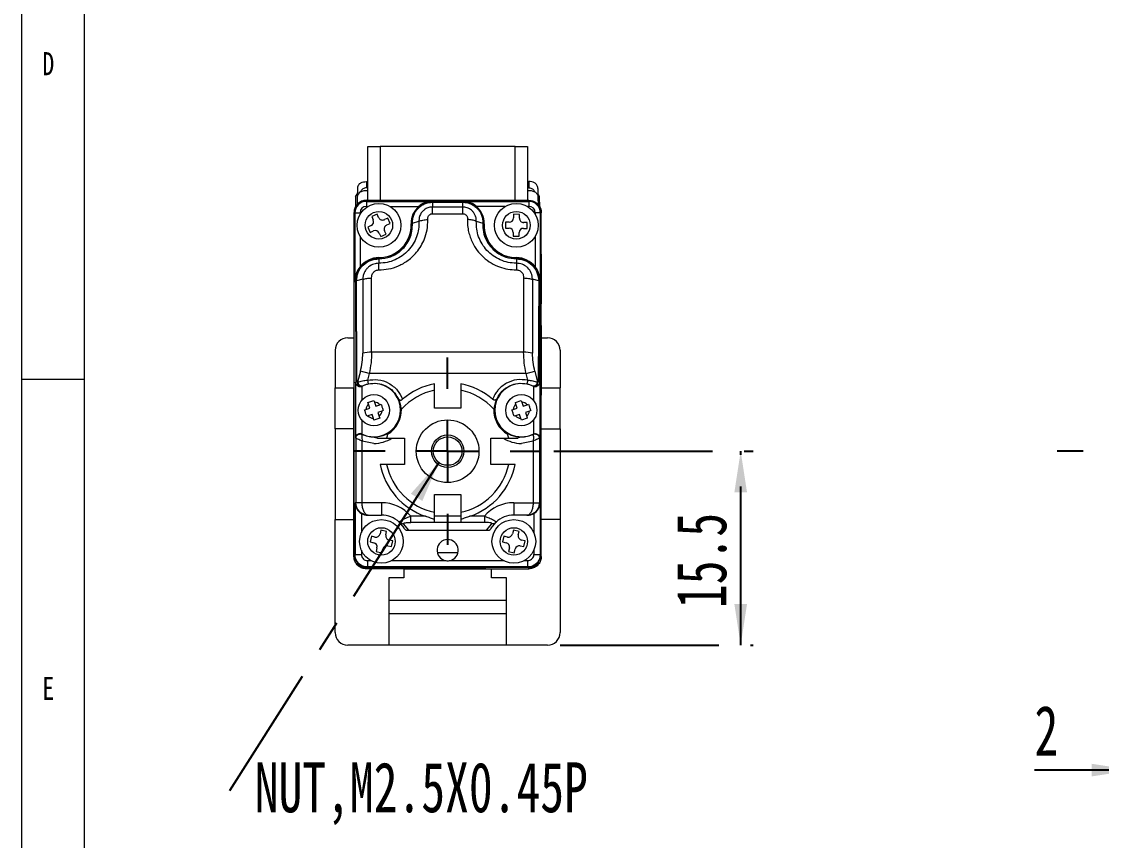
# Paper-space layout '시트2-ENG' of a CAD drawing. Header units: millimetres. Extents: x 5 to 415, y 5 to 292.
# Drawn here: x 5 to 91.4, y 61.6 to 127.1 of the extents above; entities that cross this region are included whole.
import ezdxf

# ---------------------------------------------------------------- set-up
doc = ezdxf.new("R2010")
doc.units = ezdxf.units.MM
doc.linetypes.add('CENTERX2', pattern=[20.32, 12.7, -2.54, 2.54, -2.54])
doc.layers.add('CENTER_LINE', color=7, linetype='CENTERX2')
doc.styles.add('SLDTEXTSTYLE0', font='TXT', dxfattribs={"width": 0.7})
doc.styles.add('SLDTEXTSTYLE3', font='TXT', dxfattribs={"width": 0.75})
doc.dimstyles.new('SLDDIMSTYLE1', dxfattribs={"dimtxt": 4, "dimasz": 3.302, "dimexe": 0, "dimexo": 0.0625, "dimgap": 1, "dimtad": 1, "dimrnd": 1e-09, "dimzin": 12, "dimdsep": 46, "dimtxsty": 'SLDTEXTSTYLE0', "dimsah": 1, "dimcen": 0.09, "dimadec": 0, "dimazin": 3, "dimtfac": 1, "dimtmove": 0, "dimatfit": 0, "dimfxl": 1, "dimfrac": 2, "dimtolj": 1, "dimtzin": 12, "dimarcsym": 0})
doc.dimstyles.new('SLDDIMSTYLE4', dxfattribs={"dimtxt": 4, "dimasz": 3.302, "dimexe": 0, "dimexo": 0.0625, "dimgap": 1, "dimtad": 1, "dimdec": 1, "dimrnd": 1e-09, "dimzin": 12, "dimdsep": 46, "dimtxsty": 'SLDTEXTSTYLE0', "dimsah": 1, "dimcen": 0.09, "dimadec": 0, "dimazin": 3, "dimtfac": 1, "dimtdec": 1, "dimtofl": 0, "dimtmove": 0, "dimatfit": 3, "dimfxl": 1, "dimfrac": 2, "dimtolj": 1, "dimtzin": 12, "dimarcsym": 0})
doc.dimstyles.new('SLDDIMSTYLE7', dxfattribs={"dimtxt": 0.18, "dimasz": 3.302, "dimexe": 0, "dimexo": 0.0625, "dimgap": 0, "dimtad": 0, "dimtih": 1, "dimtoh": 1, "dimdec": 0, "dimrnd": 1e-09, "dimzin": 0, "dimdsep": 46, "dimtxsty": 'Standard', "dimsah": 1, "dimcen": 0.09, "dimadec": 0, "dimazin": 0, "dimtfac": 3.302, "dimtdec": 0, "dimtofl": 0, "dimtmove": 0, "dimatfit": 3, "dimfxl": 1, "dimfrac": 2, "dimtolj": 1, "dimtzin": 0, "dimarcsym": 0})

# ---------------------------------------------------------------- blocks, each defined once
blk = doc.blocks.new('_D_61')
at = {"layer": 'CENTER_LINE'}
for p, q in [((95.944, 87.606), (95.944, 66.204)), ((93.944, 86.836), (93.944, 66.204)), ((93.944, 67.204), (86.075, 67.204)), ((93.944, 67.204), (95.944, 67.204)), ((95.944, 67.204), (102.294, 67.204))]:
    blk.add_line(p, q, dxfattribs=at)
for points in [[(93.944, 67.204), (90.642, 67.712), (90.642, 66.696)], [(95.944, 67.204), (99.246, 66.696), (99.246, 67.712)]]:
    blk.add_solid(points, dxfattribs=at)
at = {"layer": 'CENTER_LINE', "insert": (86.075, 72.36), "char_height": 4, "attachment_point": 1, "style": 'SLDTEXTSTYLE0'}
blk.add_mtext('2', dxfattribs=at)
blk = doc.blocks.new('_D_65')
at = {"layer": 'CENTER_LINE'}
for p, q in [((47.602, 92.724), (63.56, 92.724)), ((62.56, 77.204), (62.56, 92.724)), ((48.102, 77.204), (63.56, 77.204))]:
    blk.add_line(p, q, dxfattribs=at)
for points in [[(62.56, 92.724), (62.052, 89.422), (63.068, 89.422)], [(62.56, 77.204), (63.068, 80.506), (62.052, 80.506)]]:
    blk.add_solid(points, dxfattribs=at)
at = {"layer": 'CENTER_LINE', "insert": (57.404, 80.17), "char_height": 4, "attachment_point": 1, "rotation": 90, "style": 'SLDTEXTSTYLE0'}
blk.add_mtext('15.5', dxfattribs=at)
blk = doc.blocks.new('SW_NOTE_0_23')
at = {"layer": 'CENTER_LINE', "color": 0, "insert": (2.015, 2.286), "char_height": 4, "attachment_point": 1, "style": 'SLDTEXTSTYLE0'}
blk.add_mtext('NUT,M2.5X0.45P', dxfattribs=at)
blk = doc.blocks.new('SW_CENTERMARKSYMBOL_24')
at = {"layer": 'CENTER_LINE', "color": 0}
for p, q in [((0, 5), (0, 7.5)), ((0, 0), (0, 2.5)), ((-5, 0), (-7.5, 0)), ((0, 0), (-2.5, 0)), ((0, 0), (0, -2.5)), ((0, 0), (2.5, 0)), ((5, 0), (7.5, 0)), ((0, -5), (0, -7.5))]:
    blk.add_line(p, q, dxfattribs=at)

psp = doc.layouts.new('시트2-ENG')

# ---------------------------------------------------------------- linework, layer by layer
at = {"color": 7, "linetype": 'Continuous', "lineweight": 18}
for p, q in [((5, 292), (5, 5)), ((10, 287), (10, 10)), ((32.702, 112.806), (32.702, 117.106)), ((33.702, 117.106), (33.702, 112.806)), ((44.502, 117.106), (33.702, 117.106)), ((44.502, 112.806), (44.502, 117.106)), ((45.502, 117.106), (45.502, 112.806)), ((32.602, 114.306), (32.602, 113.806)), ((32.602, 114.306), (32.702, 114.306)), ((45.502, 114.306), (45.602, 114.306)), ((45.602, 114.306), (45.602, 113.806)), ((31.872, 113.306), (31.868, 113.057)), ((31.939, 113.306), (31.872, 113.306)), ((32.702, 113.806), (32.602, 113.806)), ((45.602, 113.806), (45.502, 113.806)), ((31.735, 113.106), (31.728, 112.264)), ((31.868, 113.057), (31.857, 112.458)), ((32.602, 112.806), (35.602, 112.806)), ((35.752, 112.781), (32.602, 112.781)), ((32.602, 112.757), (32.602, 112.725)), ((39.652, 112.757), (32.602, 112.757)), ((32.602, 112.725), (37.897, 112.725)), ((32.602, 112.725), (32.602, 112.318)), ((35.602, 112.781), (35.602, 112.806)), ((35.602, 112.806), (42.302, 112.806)), ((35.752, 112.79), (35.752, 112.781)), ((39.652, 112.79), (35.752, 112.79)), ((37.897, 112.714), (37.897, 112.725)), ((37.897, 112.714), (40.306, 112.714)), ((37.897, 112.652), (37.897, 112.272)), ((37.897, 112.652), (40.306, 112.652)), ((39.652, 112.798), (39.652, 112.757)), ((42.552, 112.798), (39.652, 112.798)), ((40.306, 112.714), (40.306, 112.725)), ((40.306, 112.725), (45.602, 112.725)), ((40.306, 112.272), (40.306, 112.652)), ((42.302, 112.806), (42.302, 112.798)), ((42.302, 112.806), (45.602, 112.806)), ((42.552, 112.757), (42.552, 112.798)), ((45.602, 112.761), (42.552, 112.761)), ((42.552, 112.757), (45.602, 112.757)), ((45.602, 112.757), (45.602, 112.725)), ((45.602, 112.725), (45.602, 112.318)), ((46.335, 113.057), (46.346, 112.458)), ((46.475, 112.264), (46.468, 113.106)), ((31.602, 111.806), (31.602, 108.906)), ((31.627, 108.659), (31.627, 111.806)), ((31.65, 106.504), (31.65, 111.806)), ((31.65, 111.806), (31.683, 111.806)), ((31.683, 111.806), (31.683, 106.306)), ((31.683, 111.806), (32.09, 111.806)), ((32.09, 111.806), (32.09, 111.688)), ((32.602, 112.318), (32.72, 112.318)), ((33.457, 111.7), (33.031, 111.51)), ((33.031, 111.51), (33.15, 111.243)), ((33.576, 111.434), (33.457, 111.7)), ((34.483, 112.318), (36.797, 112.318)), ((37.895, 111.737), (40.309, 111.737)), ((37.897, 112.272), (40.306, 112.272)), ((43.72, 112.318), (41.406, 112.318)), ((44.382, 111.685), (44.377, 111.393)), ((44.848, 111.678), (44.382, 111.685)), ((44.844, 111.386), (44.848, 111.678)), ((45.602, 112.318), (45.483, 112.318)), ((46.52, 111.806), (46.113, 111.806)), ((46.113, 111.806), (46.113, 111.688)), ((46.52, 111.806), (46.52, 106.306)), ((46.553, 111.806), (46.52, 111.806)), ((46.553, 106.504), (46.553, 111.806)), ((46.556, 108.459), (46.556, 111.806)), ((46.602, 108.506), (46.602, 111.806)), ((32.974, 110.781), (32.708, 110.662)), ((32.708, 110.662), (32.898, 110.236)), ((34.305, 111.377), (34.039, 111.258)), ((34.229, 110.832), (34.496, 110.951)), ((34.496, 110.951), (34.305, 111.377)), ((36.187, 110.927), (36.194, 110.927)), ((36.192, 111.006), (36.194, 110.927)), ((36.194, 110.927), (36.197, 110.806)), ((36.281, 110.978), (36.804, 111.138)), ((41.399, 111.138), (41.922, 110.978)), ((42.009, 110.927), (42.016, 110.927)), ((43.73, 111.053), (43.723, 110.586)), ((44.022, 111.049), (43.73, 111.053)), ((45.48, 111.026), (45.188, 111.031)), ((45.473, 110.56), (45.48, 111.026)), ((32.09, 109.925), (32.09, 107.477)), ((32.898, 110.236), (33.164, 110.355)), ((33.627, 110.179), (33.746, 109.912)), ((33.746, 109.912), (34.172, 110.103)), ((34.172, 110.103), (34.053, 110.369)), ((43.723, 110.586), (44.015, 110.582)), ((44.359, 110.227), (44.355, 109.935)), ((44.355, 109.935), (44.822, 109.928)), ((44.822, 109.928), (44.826, 110.219)), ((45.181, 110.564), (45.473, 110.56)), ((46.113, 109.925), (46.113, 107.477)), ((31.602, 108.906), (31.627, 108.906)), ((31.602, 108.906), (31.602, 97.806)), ((31.621, 106.504), (31.621, 108.659)), ((31.627, 108.659), (31.621, 108.659)), ((33.602, 108.131), (33.601, 107.772)), ((33.602, 108.193), (33.602, 108.218)), ((44.602, 108.218), (44.602, 108.193)), ((44.602, 108.131), (44.602, 107.772)), ((46.556, 108.506), (46.602, 108.506)), ((46.582, 108.459), (46.556, 108.459)), ((46.582, 106.504), (46.582, 108.459)), ((46.602, 108.506), (46.602, 104.534)), ((31.61, 87.806), (31.61, 106.504)), ((31.65, 106.504), (31.61, 106.504)), ((32.308, 106.489), (31.807, 106.36)), ((31.845, 98.306), (31.807, 106.36)), ((32.308, 106.489), (32.309, 100.57)), ((33.016, 100.646), (33.016, 106.591)), ((45.187, 106.591), (45.187, 100.646)), ((45.895, 106.489), (45.895, 100.57)), ((46.396, 106.36), (45.895, 106.489)), ((46.396, 106.36), (46.358, 98.306)), ((46.596, 106.504), (46.553, 106.504)), ((46.596, 104.534), (46.596, 106.504)), ((31.683, 106.306), (31.719, 106.306)), ((31.719, 106.306), (31.757, 98.251)), ((46.484, 106.306), (46.446, 98.251)), ((46.52, 106.306), (46.484, 106.306)), ((46.596, 104.534), (46.602, 104.534)), ((46.602, 102.794), (46.602, 104.534)), ((46.602, 102.794), (46.596, 102.794)), ((46.596, 87.806), (46.596, 102.794)), ((46.602, 102.794), (46.602, 97.806)), ((31.102, 101.804), (31.602, 101.804)), ((46.602, 101.804), (47.102, 101.804)), ((30.102, 100.804), (30.102, 97.804)), ((45.187, 100.646), (33.016, 100.646)), ((48.102, 100.804), (48.102, 97.804)), ((32.118, 99.12), (31.896, 98.263)), ((32.825, 98.937), (32.118, 99.12)), ((32.825, 98.937), (32.689, 98.413)), ((45.378, 98.937), (32.825, 98.937)), ((45.378, 98.937), (46.085, 99.12)), ((45.514, 98.413), (45.378, 98.937)), ((46.085, 99.12), (46.307, 98.263)), ((5, 98.5), (10, 98.5)), ((30.102, 94.504), (30.102, 97.804)), ((30.102, 97.804), (31.602, 97.804)), ((31.602, 97.806), (31.61, 97.806)), ((31.602, 97.804), (31.602, 97.204)), ((31.602, 97.804), (31.61, 97.804)), ((31.602, 93.756), (31.602, 97.706)), ((31.602, 97.706), (31.61, 97.706)), ((31.757, 98.251), (31.724, 98.251)), ((31.724, 98.251), (31.724, 93.761)), ((31.896, 98.263), (31.913, 98.266)), ((32.253, 97.943), (32.154, 97.912)), ((32.264, 97.92), (32.253, 97.943)), ((32.689, 98.413), (32.752, 98.12)), ((38.052, 97.613), (38.052, 98.123)), ((40.152, 98.123), (40.152, 97.613)), ((45.514, 98.413), (45.451, 98.12)), ((45.951, 97.943), (45.939, 97.92)), ((46.049, 97.912), (45.951, 97.943)), ((46.307, 98.263), (46.29, 98.266)), ((46.446, 98.251), (46.479, 98.251)), ((46.479, 98.251), (46.479, 93.761)), ((46.596, 97.806), (46.602, 97.806)), ((46.596, 97.804), (46.602, 97.804)), ((46.602, 97.706), (46.596, 97.706)), ((46.602, 97.804), (46.602, 97.204)), ((46.602, 97.804), (48.102, 97.804)), ((46.602, 93.756), (46.602, 97.706)), ((48.102, 94.504), (48.102, 97.804)), ((38.052, 96.174), (38.052, 97.613)), ((40.152, 97.613), (40.152, 96.174)), ((32.454, 96.035), (32.555, 96.069)), ((32.555, 96.069), (32.88, 96.178)), ((32.726, 96.636), (33.2, 96.795)), ((32.774, 96.493), (32.726, 96.636)), ((32.88, 96.178), (32.774, 96.493)), ((33.2, 96.795), (33.248, 96.652)), ((33.248, 96.652), (33.354, 96.337)), ((33.354, 96.337), (33.679, 96.446)), ((33.679, 96.446), (33.779, 96.479)), ((33.949, 95.973), (33.848, 95.939)), ((35.376, 96.058), (35.401, 96.086)), ((40.152, 96.174), (38.052, 96.174)), ((42.802, 96.086), (42.828, 96.058)), ((44.254, 96.035), (44.355, 96.069)), ((44.355, 96.069), (44.68, 96.178)), ((44.526, 96.636), (45, 96.795)), ((44.574, 96.493), (44.526, 96.636)), ((44.68, 96.178), (44.574, 96.493)), ((45, 96.795), (45.048, 96.652)), ((45.048, 96.652), (45.154, 96.337)), ((45.154, 96.337), (45.479, 96.446)), ((45.479, 96.446), (45.579, 96.479)), ((45.749, 95.973), (45.648, 95.939)), ((32.725, 95.562), (32.624, 95.529)), ((33.049, 95.671), (32.725, 95.562)), ((33.155, 95.356), (33.049, 95.671)), ((33.203, 95.213), (33.155, 95.356)), ((33.677, 95.372), (33.203, 95.213)), ((33.848, 95.939), (33.524, 95.83)), ((33.524, 95.83), (33.629, 95.515)), ((33.629, 95.515), (33.677, 95.372)), ((44.525, 95.562), (44.424, 95.529)), ((44.849, 95.671), (44.525, 95.562)), ((44.955, 95.356), (44.849, 95.671)), ((45.003, 95.213), (44.955, 95.356)), ((45.477, 95.372), (45.003, 95.213)), ((45.648, 95.939), (45.324, 95.83)), ((45.324, 95.83), (45.429, 95.515)), ((45.429, 95.515), (45.477, 95.372)), ((31.602, 94.504), (30.102, 94.504)), ((30.102, 94.504), (30.102, 87.254)), ((46.602, 94.504), (48.102, 94.504)), ((48.102, 94.504), (48.102, 87.254)), ((31.602, 88.356), (31.602, 93.756)), ((31.724, 93.761), (31.759, 93.761)), ((31.759, 93.761), (31.759, 88.606)), ((32.252, 94.069), (32.264, 94.093)), ((33.202, 93.349), (32.259, 93.522)), ((32.259, 88.606), (32.259, 93.522)), ((33.217, 93.849), (33.202, 93.849)), ((33.49, 93.774), (34.213, 93.774)), ((34.213, 93.774), (35.652, 93.774)), ((34.293, 94.095), (34.304, 94.132)), ((35.652, 93.774), (35.652, 91.674)), ((42.552, 93.774), (43.99, 93.774)), ((42.552, 91.674), (42.552, 93.774)), ((43.899, 94.132), (43.91, 94.095)), ((43.99, 93.774), (44.713, 93.774)), ((45.002, 93.849), (44.986, 93.849)), ((45.944, 93.522), (45.002, 93.349)), ((45.939, 94.093), (45.951, 94.069)), ((45.944, 93.522), (45.944, 88.606)), ((46.444, 93.761), (46.444, 88.606)), ((46.479, 93.761), (46.444, 93.761)), ((46.602, 88.356), (46.602, 93.756)), ((34.213, 91.674), (33.703, 91.674)), ((35.652, 91.674), (34.213, 91.674)), ((43.99, 91.674), (42.552, 91.674)), ((44.5, 91.674), (43.99, 91.674)), ((39.363, 91.604), (38.841, 91.604)), ((38.052, 87.836), (38.052, 89.274)), ((38.052, 89.274), (40.152, 89.274)), ((40.152, 89.274), (40.152, 87.836)), ((31.602, 88.356), (31.605, 88.356)), ((31.605, 84.306), (31.605, 88.356)), ((31.759, 88.606), (31.691, 88.606)), ((31.691, 88.606), (31.691, 84.46)), ((33.802, 88.606), (32.259, 88.606)), ((33.802, 88.606), (33.802, 87.606)), ((44.402, 88.606), (45.944, 88.606)), ((44.402, 88.606), (44.402, 87.606)), ((45.944, 88.606), (46.444, 88.606)), ((46.444, 88.606), (46.513, 88.606)), ((46.513, 88.606), (46.513, 84.46)), ((46.598, 88.356), (46.602, 88.356)), ((46.598, 84.306), (46.598, 88.356)), ((31.61, 87.806), (31.659, 87.806)), ((31.659, 87.806), (31.659, 84.429)), ((32.199, 87.74), (32.199, 86.208)), ((32.7, 87.606), (32.75, 87.606)), ((32.75, 87.606), (33.802, 87.606)), ((37.333, 87.516), (36.162, 87.516)), ((38.052, 87.241), (38.052, 87.836)), ((40.152, 87.516), (38.052, 87.516)), ((40.152, 87.836), (40.152, 87.241)), ((42.041, 87.516), (40.87, 87.516)), ((42.041, 87.516), (42.041, 87.026)), ((45.453, 87.606), (44.402, 87.606)), ((45.453, 87.606), (45.504, 87.606)), ((46.004, 87.74), (46.004, 86.208)), ((46.544, 87.806), (46.596, 87.806)), ((46.544, 84.429), (46.544, 87.806)), ((30.102, 78.204), (30.102, 87.254)), ((30.102, 87.254), (31.605, 87.254)), ((35.227, 87.049), (35.589, 86.601)), ((35.999, 86.406), (35.566, 86.926)), ((38.052, 87.026), (36.162, 87.026)), ((38.052, 87.026), (38.052, 87.241)), ((40.152, 87.026), (38.052, 87.026)), ((40.152, 87.241), (40.152, 87.026)), ((42.041, 87.026), (40.152, 87.026)), ((42.204, 86.406), (42.637, 86.926)), ((42.597, 86.58), (42.977, 87.049)), ((48.102, 87.254), (46.598, 87.254)), ((48.102, 87.254), (48.102, 78.204)), ((32.998, 85.921), (32.897, 85.466)), ((33.283, 85.858), (32.998, 85.921)), ((33.763, 86.409), (33.7, 86.124)), ((34.219, 86.308), (33.763, 86.409)), ((34.156, 86.023), (34.219, 86.308)), ((34.706, 85.542), (34.422, 85.605)), ((35.999, 86.406), (42.204, 86.406)), ((43.598, 85.921), (43.497, 85.466)), ((43.883, 85.858), (43.598, 85.921)), ((44.363, 86.409), (44.3, 86.124)), ((44.819, 86.308), (44.363, 86.409)), ((44.756, 86.023), (44.819, 86.308)), ((45.306, 85.542), (45.022, 85.605)), ((32.199, 84.8), (32.199, 84.46)), ((32.897, 85.466), (33.182, 85.403)), ((33.447, 84.985), (33.384, 84.7)), ((33.84, 84.599), (33.903, 84.884)), ((34.321, 85.15), (34.605, 85.087)), ((34.605, 85.087), (34.706, 85.542)), ((43.497, 85.466), (43.782, 85.403)), ((44.047, 84.985), (43.984, 84.7)), ((44.44, 84.599), (44.503, 84.884)), ((44.921, 85.15), (45.205, 85.087)), ((45.205, 85.087), (45.306, 85.542)), ((46.004, 84.8), (46.004, 84.46)), ((31.691, 84.46), (31.659, 84.429)), ((31.691, 84.46), (32.199, 84.46)), ((32.69, 83.969), (32.961, 83.969)), ((32.69, 83.969), (32.69, 83.46)), ((33.384, 84.7), (33.84, 84.599)), ((34.642, 83.969), (38.954, 83.969)), ((39.927, 84.604), (38.276, 84.604)), ((39.249, 83.969), (43.561, 83.969)), ((43.984, 84.7), (44.44, 84.599)), ((45.242, 83.969), (45.513, 83.969)), ((45.513, 83.46), (45.513, 83.969)), ((46.004, 84.46), (46.513, 84.46)), ((46.513, 84.46), (46.544, 84.429)), ((36.052, 83.408), (32.602, 83.408)), ((35.602, 83.31), (32.602, 83.31)), ((32.69, 83.46), (32.659, 83.429)), ((32.659, 83.429), (36.102, 83.429)), ((45.513, 83.46), (32.69, 83.46)), ((35.602, 83.322), (42.602, 83.322)), ((35.602, 83.31), (35.602, 83.322)), ((35.602, 83.31), (35.602, 82.604)), ((36.052, 83.429), (36.052, 83.408)), ((36.052, 83.396), (36.052, 83.408)), ((42.152, 83.396), (36.052, 83.396)), ((36.102, 83.429), (36.102, 83.406)), ((36.102, 83.406), (42.102, 83.406)), ((45.544, 83.429), (42.102, 83.429)), ((42.102, 83.406), (42.102, 83.429)), ((42.152, 83.429), (42.152, 83.408)), ((42.152, 83.396), (42.152, 83.408)), ((45.602, 83.408), (42.152, 83.408)), ((42.602, 83.31), (42.602, 83.322)), ((42.602, 82.604), (42.602, 83.31)), ((42.602, 83.31), (45.602, 83.31)), ((45.513, 83.46), (45.544, 83.429)), ((35.602, 82.604), (34.402, 82.604)), ((34.402, 82.604), (34.402, 77.204)), ((43.802, 82.604), (42.602, 82.604)), ((43.802, 77.204), (43.802, 82.604)), ((34.402, 80.806), (43.802, 80.806)), ((43.802, 79.704), (34.402, 79.704)), ((34.402, 77.204), (31.102, 77.204)), ((43.802, 77.204), (34.402, 77.204)), ((47.102, 77.204), (43.802, 77.204))]:
    psp.add_line(p, q, dxfattribs=at)
at = {"color": 8, "linetype": 'Continuous', "lineweight": 18}
for p, q in [((45.602, 112.757), (45.602, 112.761)), ((31.65, 111.805), (31.627, 111.806)), ((46.556, 111.806), (46.553, 111.807)), ((36.235, 111.332), (36.192, 111.006)), ((46.414, 106.757), (46.484, 106.306)), ((32.224, 97.903), (32.224, 96.783)), ((45.979, 97.903), (45.979, 96.783)), ((46.14, 97.913), (46.049, 97.912)), ((32.224, 95.225), (32.224, 94.11)), ((45.979, 95.225), (45.979, 94.11))]:
    psp.add_line(p, q, dxfattribs=at)
at = {"color": 7, "linetype": 'Continuous', "lineweight": 18, "flags": 128}
for points in [[(31.735, 113.106), (31.808, 113.214), (31.872, 113.29)], [(46.468, 113.106), (46.395, 113.214), (46.331, 113.29)], [(36.162, 87.026), (36.162, 87.05), (36.162, 87.088), (36.162, 87.138), (36.162, 87.199), (36.162, 87.27), (36.162, 87.348), (36.162, 87.431), (36.162, 87.516)]]:
    psp.add_lwpolyline(points, dxfattribs=at)
at = {"color": 7, "linetype": 'Continuous', "lineweight": 18}
for centre, radius in [((33.602, 110.806), 1.75), ((44.602, 110.806), 1.75), ((33.602, 110.806), 1.1), ((44.602, 110.806), 1.1), ((33.202, 96.004), 1.25), ((45.002, 96.004), 1.25), ((39.102, 92.724), 2.51), ((39.102, 92.724), 1.3), ((39.102, 92.724), 1.15), ((33.802, 85.504), 1.75), ((33.802, 85.504), 1.1), ((44.402, 85.504), 1.75), ((44.402, 85.504), 1.1)]:
    psp.add_circle(centre, radius, dxfattribs=at)
for centre, radius, start, end in [((45.602, 113.306), 1, 63.69863, 90), ((32.368, 113.048), 0.5, 117.88834, 179), ((32.602, 111.806), 0.951, 90, 180), ((32.602, 111.806), 0.919, 90, 180), ((45.602, 111.806), 0.951, 0, 90), ((45.602, 111.806), 0.919, 0, 90), ((32.602, 111.806), 0.512, 90, 180), ((37.897, 111.006), 1.712, 129.9741, 182.66588), ((40.306, 111.006), 1.712, 357.33412, 50.0259), ((45.602, 111.806), 0.512, 0, 90), ((32.831, 111.101), 0.35, 294.10475, 24.10475), ((33.896, 111.577), 0.35, 204.10475, 294.10475), ((33.602, 110.806), 2.588, 270, 2.66588), ((34.372, 110.512), 0.35, 114.10475, 204.10475), ((44.602, 110.806), 2.588, 177.33412, 270), ((44.027, 111.399), 0.35, 269.12294, 359.12294), ((45.194, 111.381), 0.35, 179.12294, 269.12294), ((33.307, 110.036), 0.35, 24.10475, 114.10475), ((44.009, 110.232), 0.35, 359.12294, 89.12294), ((45.176, 110.214), 0.35, 89.12294, 179.12294), ((33.602, 106.306), 1.912, 90, 142.25835), ((44.602, 106.306), 1.912, 37.74165, 90), ((31.102, 100.804), 1, 90, 180), ((47.102, 100.804), 1, 0, 90), ((32.976, 97.686), 2.96, 89.21959, 103.01862), ((45.228, 97.686), 2.96, 76.98138, 90.78041), ((31.85, 98.2), 0.106, 92.8684, 151.15593), ((32.102, 98.251), 0.369, 289.34492, 296.10388), ((33.202, 96.006), 2.131, 243.89612, 116.10388), ((39.102, 92.724), 5.5, 101.00584, 130.89061), ((39.102, 92.724), 5.5, 49.10939, 78.99416), ((45.002, 96.006), 2.131, 63.89612, 296.10388), ((46.102, 98.251), 0.369, 243.89612, 250.65508), ((46.353, 98.2), 0.106, 28.84509, 87.13117), ((39.102, 92.724), 5, 102.12235, 137.74369), ((39.102, 92.724), 5, 42.25631, 77.87765), ((33.202, 96.004), 0.65, 131.15897, 174.28594), ((33.202, 96.004), 0.65, 42.79227, 85.91924), ((33.202, 96.006), 2.201, 299.74165, 2.08246), ((45.002, 96.006), 2.201, 177.91754, 240.25835), ((45.002, 96.004), 0.65, 131.15897, 174.28594), ((45.002, 96.004), 0.65, 42.79227, 85.91924), ((33.202, 96.004), 0.65, 222.79227, 265.91924), ((33.202, 96.004), 0.65, 311.15897, 354.28594), ((45.002, 96.004), 0.65, 222.79227, 265.91924), ((45.002, 96.004), 0.65, 311.15897, 354.28594), ((32.102, 93.761), 0.369, 63.89612, 70.65508), ((33.202, 96.006), 2.657, 270, 302.85003), ((39.102, 92.724), 5, 164.08042, 167.87765), ((45.002, 96.006), 2.657, 237.14997, 270), ((39.102, 92.724), 5, 12.12235, 15.91958), ((46.102, 93.761), 0.369, 109.34492, 116.10388), ((39.102, 92.724), 5.5, 191.00584, 251.24061), ((39.102, 92.724), 5, 192.12235, 257.87765), ((39.102, 92.724), 5, 282.12235, 347.87765), ((39.102, 92.724), 5.5, 288.75939, 348.99416), ((33.802, 85.506), 3.1, 40.41773, 90), ((44.402, 85.506), 3.1, 90, 139.58227), ((33.802, 85.506), 2.1, 47.27154, 90), ((44.402, 85.506), 2.1, 90, 132.72846), ((35.544, 87.395), 0.47, 227.47679, 272.6664), ((42.659, 87.395), 0.47, 267.3336, 312.52321), ((33.359, 86.2), 0.35, 257.48214, 347.48214), ((34.498, 85.947), 0.35, 167.48214, 257.48214), ((39.102, 84.806), 0.85, 279.97078, 260.02922), ((43.959, 86.2), 0.35, 257.48214, 347.48214), ((45.098, 85.947), 0.35, 167.48214, 257.48214), ((33.106, 85.061), 0.35, 347.48214, 77.48214), ((34.245, 84.808), 0.35, 77.48214, 167.48214), ((43.706, 85.061), 0.35, 347.48214, 77.48214), ((44.845, 84.808), 0.35, 77.48214, 167.48214), ((39.102, 84.806), 0.85, 260.02922, 279.97078), ((31.102, 78.204), 1, 180, 270), ((47.102, 78.204), 1, 270, 0)]:
    psp.add_arc(centre, radius, start, end, dxfattribs=at)
for centre, major_axis, ratio, start_param, end_param in [((37.897, 111.035), (0, 1.69), 0.999853, 0, 0.708773), ((40.306, 111.035), (0, 1.69), 0.999853, 5.574412, 6.283185), ((33.569, 106.306), (1.886, 0), 0.999853, 2.472305, 3.141593), ((44.634, 106.306), (1.886, 0), 0.999853, 0, 0.669288), ((32.708, 88.606), (1.018, 0), 0.982697, 3.141593, 4.188702), ((45.495, 88.606), (1.018, 0), 0.982697, 5.236076, 6.283185), ((32.7, 88.606), (-1, 0), 0.999848, 1.04711, 1.570796), ((45.504, 88.606), (-1, 0), 0.999848, 1.570796, 2.094483), ((32.659, 84.429), (0.707, 0.707), 0.999695, 2.356347, 3.926839), ((45.544, 84.429), (0.707, -0.707), 0.999695, 5.497939, 7.068431)]:
    psp.add_ellipse(centre, major_axis=major_axis, ratio=ratio, start_param=start_param, end_param=end_param, dxfattribs=at)
for points in [[(32.702, 117.106), (32.717, 117.106), (32.747, 117.106), (32.978, 117.106), (33.308, 117.106), (33.571, 117.106), (33.702, 117.106)], [(44.502, 117.106), (44.633, 117.106), (44.895, 117.106), (45.225, 117.106), (45.457, 117.106), (45.487, 117.106), (45.502, 117.106)], [(32.159, 114.203), (32.229, 114.233), (32.371, 114.293), (32.525, 114.302), (32.602, 114.306)], [(32.134, 113.49), (32.224, 113.53), (32.405, 113.609), (32.603, 113.604), (32.702, 113.601)], [(45.502, 113.601), (45.6, 113.604), (45.798, 113.609), (45.979, 113.53), (46.069, 113.49)], [(46.069, 113.49), (46.107, 113.466), (46.182, 113.419), (46.266, 113.313), (46.323, 113.19), (46.331, 113.101), (46.335, 113.057)], [(32.602, 112.806), (32.471, 112.791), (32.208, 112.761), (31.878, 112.53), (31.647, 112.199), (31.617, 111.937), (31.602, 111.806)], [(37.897, 112.652), (37.897, 112.67), (37.897, 112.705), (37.897, 112.711), (37.897, 112.714)], [(40.306, 112.652), (40.306, 112.67), (40.306, 112.705), (40.306, 112.711), (40.306, 112.714)], [(45.602, 112.806), (45.733, 112.791), (45.995, 112.761), (46.325, 112.53), (46.557, 112.199), (46.587, 111.937), (46.602, 111.806)], [(37.895, 111.737), (37.895, 111.841), (37.896, 112.049), (37.897, 112.197), (37.897, 112.272)], [(40.309, 111.737), (40.308, 111.841), (40.308, 112.049), (40.307, 112.197), (40.306, 112.272)], [(32.624, 95.529), (32.595, 95.613), (32.539, 95.782), (32.482, 95.951), (32.454, 96.035)], [(33.779, 96.479), (33.808, 96.395), (33.864, 96.226), (33.921, 96.058), (33.949, 95.973)], [(44.424, 95.529), (44.395, 95.613), (44.339, 95.782), (44.282, 95.951), (44.254, 96.035)], [(45.579, 96.479), (45.608, 96.395), (45.664, 96.226), (45.721, 96.058), (45.749, 95.973)], [(32.259, 88.606), (32.194, 88.606), (32.064, 88.606), (31.9, 88.606), (31.784, 88.606), (31.767, 88.606), (31.759, 88.606)]]:
    psp.add_open_spline(points, degree=3, dxfattribs=at)
for points, knots in [([(32.159, 114.203), (32.114, 114.176), (32.026, 114.122), (31.934, 113.996), (31.888, 113.872), (31.882, 113.794), (31.88, 113.763)], [0, 0, 0, 0, 0.270501, 0.540639, 0.820445, 1, 1, 1, 1]), ([(46.323, 113.763), (46.319, 113.809), (46.31, 113.899), (46.25, 114.026), (46.162, 114.133), (46.083, 114.18), (46.045, 114.203)], [0, 0, 0, 0, 0.268331, 0.522065, 0.764688, 1, 1, 1, 1]), ([(31.88, 113.763), (31.878, 113.658), (31.876, 113.512), (31.873, 113.352), (31.872, 113.306)], [0, 0, 0, 0, 0.715699, 1, 1, 1, 1]), ([(32.602, 113.806), (32.552, 113.802), (32.452, 113.794), (32.317, 113.726), (32.203, 113.625), (32.159, 113.536), (32.136, 113.491)], [0, 0, 0, 0, 0.249883, 0.499844, 0.749883, 1, 1, 1, 1]), ([(45.602, 113.806), (45.651, 113.802), (45.751, 113.794), (45.887, 113.726), (46, 113.625), (46.045, 113.536), (46.067, 113.491)], [0, 0, 0, 0, 0.249826, 0.499768, 0.749826, 1, 1, 1, 1]), ([(46.323, 113.763), (46.324, 113.688), (46.327, 113.543), (46.33, 113.383), (46.331, 113.306)], [0, 0, 0, 0, 0.5233128, 1, 1, 1, 1]), ([(31.627, 111.806), (31.637, 111.916), (31.659, 112.135), (31.827, 112.427), (32.074, 112.648), (32.349, 112.765), (32.53, 112.777), (32.602, 112.781)], [0, 0, 0, 0, 0.214703, 0.429407, 0.644092, 0.858769, 1, 1, 1, 1]), ([(37.897, 112.714), (37.692, 112.693), (37.275, 112.648), (36.738, 112.31), (36.412, 111.881), (36.257, 111.542), (36.239, 111.373), (36.235, 111.332)], [0, 0, 0, 0, 0.261145, 0.531603, 0.781531, 0.947839, 1, 1, 1, 1]), ([(36.281, 110.978), (36.299, 111.195), (36.333, 111.627), (36.643, 112.094), (36.971, 112.375), (37.258, 112.532), (37.57, 112.633), (37.788, 112.646), (37.897, 112.652)], [0, 0, 0, 0, 0.249328, 0.498429, 0.623734, 0.74892, 0.874188, 1, 1, 1, 1]), ([(41.98, 111.333), (41.977, 111.348), (41.946, 111.504), (41.821, 111.85), (41.475, 112.301), (40.933, 112.648), (40.513, 112.692), (40.306, 112.714)], [0, 0, 0, 0, 0.019748, 0.204658, 0.465549, 0.736715, 1, 1, 1, 1]), ([(40.306, 112.652), (40.415, 112.646), (40.633, 112.633), (40.945, 112.532), (41.232, 112.375), (41.561, 112.094), (41.87, 111.627), (41.905, 111.195), (41.922, 110.978)], [0, 0, 0, 0, 0.125761, 0.251022, 0.376238, 0.501616, 0.75075, 1, 1, 1, 1]), ([(45.602, 112.761), (45.712, 112.758), (45.832, 112.756), (45.932, 112.699), (45.94, 112.694)], [0, 0, 0, 0, 0.926341, 1, 1, 1, 1]), ([(37.897, 112.272), (37.798, 112.264), (37.59, 112.247), (37.325, 112.123), (37.109, 111.95), (36.937, 111.726), (36.818, 111.446), (36.808, 111.236), (36.804, 111.138)], [0, 0, 0, 0, 0.167736, 0.352143, 0.487172, 0.638974, 0.831837, 1, 1, 1, 1]), ([(37.514, 111.277), (37.511, 111.303), (37.505, 111.357), (37.518, 111.439), (37.547, 111.52), (37.593, 111.593), (37.654, 111.655), (37.728, 111.701), (37.809, 111.732), (37.866, 111.736), (37.895, 111.737)], [0, 0, 0, 0, 0.11782, 0.242931, 0.371062, 0.499161, 0.624773, 0.752597, 0.87771, 1, 1, 1, 1]), ([(41.399, 111.138), (41.396, 111.229), (41.389, 111.404), (41.302, 111.646), (41.177, 111.852), (40.975, 112.062), (40.681, 112.236), (40.425, 112.261), (40.306, 112.272)], [0, 0, 0, 0, 0.155857, 0.300953, 0.437924, 0.567125, 0.799357, 1, 1, 1, 1]), ([(40.309, 111.737), (40.337, 111.735), (40.394, 111.732), (40.475, 111.701), (40.549, 111.655), (40.61, 111.594), (40.656, 111.52), (40.685, 111.44), (40.699, 111.357), (40.692, 111.303), (40.689, 111.276)], [0, 0, 0, 0, 0.120683, 0.247152, 0.372056, 0.500257, 0.625655, 0.756459, 0.880216, 1, 1, 1, 1]), ([(46.488, 112.123), (46.505, 112.088), (46.552, 111.988), (46.554, 111.878), (46.556, 111.806)], [0, 0, 0, 0, 0.355199, 1, 1, 1, 1]), ([(33.597, 107.237), (33.857, 107.252), (34.394, 107.281), (35.194, 107.545), (35.972, 107.987), (36.721, 108.699), (37.221, 109.552), (37.492, 110.461), (37.507, 110.994), (37.514, 111.277)], [0, 0, 0, 0, 0.1215868, 0.2524027, 0.39297, 0.5431842, 0.7413846, 0.8630007, 1, 1, 1, 1]), ([(36.804, 111.138), (36.803, 110.928), (36.802, 110.505), (36.637, 109.885), (36.363, 109.302), (35.97, 108.783), (35.477, 108.347), (34.899, 108.024), (34.266, 107.81), (33.822, 107.785), (33.601, 107.772)], [0, 0, 0, 0, 0.123584, 0.248726, 0.373798, 0.499207, 0.624438, 0.749796, 0.875432, 1, 1, 1, 1]), ([(33.602, 108.131), (33.918, 108.162), (34.408, 108.211), (35.008, 108.51), (35.441, 108.833), (35.813, 109.258), (36.097, 109.771), (36.277, 110.356), (36.28, 110.768), (36.281, 110.978)], [0, 0, 0, 0, 0.2085135, 0.3236811, 0.4455327, 0.5742537, 0.7096409, 0.8517686, 1, 1, 1, 1]), ([(36.197, 110.806), (36.163, 110.475), (36.095, 109.813), (35.609, 109.083), (35.086, 108.638), (34.632, 108.389), (34.135, 108.225), (33.783, 108.204), (33.602, 108.193)], [0, 0, 0, 0, 0.250792, 0.50068, 0.630165, 0.750691, 0.871864, 1, 1, 1, 1]), ([(36.194, 110.927), (36.195, 110.932), (36.197, 110.941), (36.215, 110.955), (36.243, 110.968), (36.269, 110.975), (36.281, 110.978)], [0, 0, 0, 0, 0.2476857, 0.5000274, 0.7523547, 1, 1, 1, 1]), ([(36.804, 111.138), (36.908, 111.168), (37.115, 111.228), (37.381, 111.26), (37.514, 111.277)], [0, 0, 0, 0, 0.5001299, 1, 1, 1, 1]), ([(40.689, 111.276), (40.689, 111.11), (40.688, 110.774), (40.771, 110.294), (40.9, 109.843), (41.112, 109.338), (41.448, 108.785), (41.959, 108.228), (42.567, 107.778), (43.234, 107.463), (43.918, 107.269), (44.378, 107.248), (44.605, 107.237)], [0, 0, 0, 0, 0.080707, 0.163031, 0.235727, 0.308087, 0.427291, 0.54596, 0.667966, 0.784297, 0.893231, 1, 1, 1, 1]), ([(41.399, 111.138), (41.388, 111.142), (41.295, 111.171), (41.069, 111.23), (40.821, 111.26), (40.689, 111.276)], [0, 0, 0, 0, 0.057383, 0.500719, 1, 1, 1, 1]), ([(44.602, 107.772), (44.381, 107.785), (43.937, 107.811), (43.303, 108.023), (42.727, 108.348), (42.234, 108.782), (41.84, 109.302), (41.566, 109.885), (41.401, 110.505), (41.4, 110.928), (41.399, 111.138)], [0, 0, 0, 0, 0.1246908, 0.2501464, 0.3754264, 0.5008375, 0.6259945, 0.7513068, 0.8764488, 1, 1, 1, 1]), ([(41.922, 110.978), (41.925, 110.743), (41.932, 110.267), (42.163, 109.637), (42.522, 109.079), (43.031, 108.595), (43.752, 108.209), (44.32, 108.157), (44.602, 108.131)], [0, 0, 0, 0, 0.165533, 0.335366, 0.46358, 0.624197, 0.813309, 1, 1, 1, 1]), ([(42.009, 110.927), (42.007, 110.934), (42.002, 110.946), (41.973, 110.962), (41.946, 110.972), (41.928, 110.977), (41.922, 110.978)], [0, 0, 0, 0, 0.3750968, 0.6707688, 0.8788018, 1, 1, 1, 1]), ([(44.602, 108.193), (44.417, 108.204), (44.054, 108.227), (43.542, 108.401), (43.077, 108.665), (42.546, 109.134), (42.123, 109.846), (41.997, 110.525), (42.007, 110.866), (42.009, 110.927)], [0, 0, 0, 0, 0.126531, 0.24913, 0.370781, 0.498971, 0.748687, 0.955099, 1, 1, 1, 1]), ([(31.779, 106.758), (31.782, 106.777), (31.815, 107.011), (32.01, 107.354), (32.331, 107.721), (32.68, 107.969), (33.103, 108.153), (33.43, 108.179), (33.602, 108.193)], [0, 0, 0, 0, 0.023377, 0.284963, 0.454083, 0.610185, 0.794428, 1, 1, 1, 1]), ([(31.807, 106.36), (31.836, 106.592), (31.894, 107.054), (32.308, 107.639), (32.898, 108.05), (33.367, 108.104), (33.602, 108.131)], [0, 0, 0, 0, 0.249805, 0.499421, 0.749356, 1, 1, 1, 1]), ([(33.602, 108.193), (33.602, 108.19), (33.602, 108.183), (33.602, 108.148), (33.602, 108.131)], [0, 0, 0, 0, 0.497258, 1, 1, 1, 1]), ([(44.602, 108.131), (44.602, 108.148), (44.602, 108.183), (44.602, 108.19), (44.602, 108.193)], [0, 0, 0, 0, 0.502742, 1, 1, 1, 1]), ([(44.602, 108.193), (44.78, 108.178), (45.155, 108.147), (45.613, 107.921), (45.964, 107.631), (46.216, 107.3), (46.383, 107), (46.409, 106.8), (46.414, 106.757)], [0, 0, 0, 0, 0.213112, 0.447815, 0.598568, 0.757367, 0.948269, 1, 1, 1, 1]), ([(44.602, 108.131), (44.836, 108.104), (45.305, 108.05), (45.895, 107.64), (46.309, 107.055), (46.367, 106.592), (46.396, 106.36)], [0, 0, 0, 0, 0.250224, 0.500004, 0.749764, 1, 1, 1, 1]), ([(33.601, 107.772), (33.462, 107.759), (33.165, 107.73), (32.822, 107.532), (32.587, 107.294), (32.439, 107.062), (32.333, 106.79), (32.317, 106.592), (32.308, 106.489)], [0, 0, 0, 0, 0.20459, 0.437673, 0.566426, 0.702382, 0.846176, 1, 1, 1, 1]), ([(33.016, 106.591), (33.018, 106.67), (33.021, 106.791), (33.088, 106.939), (33.159, 107.04), (33.25, 107.125), (33.357, 107.187), (33.475, 107.23), (33.557, 107.235), (33.597, 107.237)], [0, 0, 0, 0, 0.245572, 0.373218, 0.499285, 0.625401, 0.751777, 0.877837, 1, 1, 1, 1]), ([(33.597, 107.237), (33.598, 107.341), (33.6, 107.548), (33.601, 107.697), (33.601, 107.772)], [0, 0, 0, 0, 0.4972757, 1, 1, 1, 1]), ([(44.602, 107.772), (44.602, 107.697), (44.603, 107.548), (44.605, 107.341), (44.605, 107.237)], [0, 0, 0, 0, 0.502722, 1, 1, 1, 1]), ([(45.895, 106.489), (45.873, 106.66), (45.831, 106.995), (45.575, 107.357), (45.308, 107.571), (45.007, 107.729), (44.761, 107.755), (44.602, 107.772)], [0, 0, 0, 0, 0.256012, 0.50256, 0.638236, 0.766006, 1, 1, 1, 1]), ([(44.605, 107.237), (44.646, 107.235), (44.728, 107.23), (44.846, 107.188), (44.953, 107.125), (45.044, 107.04), (45.115, 106.94), (45.182, 106.791), (45.185, 106.67), (45.187, 106.591)], [0, 0, 0, 0, 0.121784, 0.248137, 0.373872, 0.500587, 0.62603, 0.753831, 1, 1, 1, 1]), ([(31.807, 106.36), (31.798, 106.358), (31.771, 106.352), (31.743, 106.344), (31.723, 106.33), (31.72, 106.314), (31.719, 106.306)], [0, 0, 0, 0, 0.183981, 0.49927, 0.753248, 1, 1, 1, 1]), ([(32.308, 106.489), (32.412, 106.515), (32.619, 106.565), (32.883, 106.582), (33.016, 106.591)], [0, 0, 0, 0, 0.500435, 1, 1, 1, 1]), ([(45.187, 106.591), (45.319, 106.582), (45.584, 106.566), (45.791, 106.515), (45.895, 106.489)], [0, 0, 0, 0, 0.49864, 1, 1, 1, 1]), ([(46.396, 106.36), (46.409, 106.356), (46.435, 106.349), (46.462, 106.344), (46.478, 106.331), (46.483, 106.314), (46.484, 106.308), (46.484, 106.306)], [0, 0, 0, 0, 0.249886, 0.499926, 0.747959, 0.907794, 1, 1, 1, 1]), ([(32.118, 99.12), (32.174, 99.364), (32.284, 99.847), (32.3, 100.33), (32.309, 100.57)], [0, 0, 0, 0, 0.5041542, 1, 1, 1, 1]), ([(33.016, 100.646), (33.008, 100.365), (32.991, 99.797), (32.881, 99.226), (32.825, 98.937)], [0, 0, 0, 0, 0.495576, 1, 1, 1, 1]), ([(45.378, 98.937), (45.323, 99.226), (45.212, 99.797), (45.196, 100.365), (45.187, 100.646)], [0, 0, 0, 0, 0.504417, 1, 1, 1, 1]), ([(46.085, 99.12), (46.03, 99.364), (45.919, 99.847), (45.903, 100.33), (45.895, 100.57)], [0, 0, 0, 0, 0.504153, 1, 1, 1, 1]), ([(32.224, 97.903), (32.19, 97.894), (32.122, 97.876), (32.019, 97.887), (31.913, 97.925), (31.805, 98.009), (31.74, 98.126), (31.725, 98.214), (31.724, 98.25), (31.724, 98.251)], [0, 0, 0, 0, 0.117763, 0.235394, 0.357437, 0.547783, 0.812584, 0.994967, 1, 1, 1, 1]), ([(32.062, 97.912), (32.044, 97.914), (32, 97.92), (31.937, 97.947), (31.875, 97.989), (31.824, 98.043), (31.786, 98.107), (31.762, 98.178), (31.759, 98.227), (31.757, 98.251)], [0, 0, 0, 0, 0.112981, 0.262282, 0.411767, 0.559704, 0.706999, 0.853737, 1, 1, 1, 1]), ([(31.845, 98.306), (31.845, 98.303), (31.846, 98.296), (31.851, 98.284), (31.861, 98.272), (31.877, 98.262), (31.89, 98.263), (31.896, 98.263)], [0, 0, 0, 0, 0.105787, 0.213994, 0.459109, 0.727072, 1, 1, 1, 1]), ([(32.154, 97.912), (32.14, 97.911), (32.109, 97.91), (32.061, 97.926), (32.013, 97.958), (31.969, 98.006), (31.933, 98.066), (31.909, 98.133), (31.896, 98.2), (31.896, 98.243), (31.896, 98.263)], [0, 0, 0, 0, 0.113183, 0.235918, 0.365964, 0.5, 0.634036, 0.764082, 0.886817, 1, 1, 1, 1]), ([(31.913, 98.266), (32.035, 98.301), (32.264, 98.366), (32.553, 98.398), (32.689, 98.413)], [0, 0, 0, 0, 0.5298078, 1, 1, 1, 1]), ([(32.253, 97.943), (32.239, 97.939), (32.212, 97.93), (32.161, 97.936), (32.105, 97.96), (32.047, 98.004), (31.995, 98.064), (31.954, 98.132), (31.926, 98.201), (31.917, 98.245), (31.913, 98.266)], [0, 0, 0, 0, 0.110626, 0.23271, 0.363836, 0.5, 0.636164, 0.76729, 0.889374, 1, 1, 1, 1]), ([(32.253, 97.943), (32.325, 97.977), (32.434, 98.029), (32.613, 98.087), (32.706, 98.109), (32.752, 98.12)], [0, 0, 0, 0, 0.50598, 0.757681, 1, 1, 1, 1]), ([(32.689, 98.413), (32.97, 98.444), (33.551, 98.508), (34.402, 98.211), (35.114, 97.657), (35.375, 97.135), (35.501, 96.882)], [0, 0, 0, 0, 0.241992, 0.5, 0.758008, 1, 1, 1, 1]), ([(32.752, 98.12), (32.99, 98.147), (33.467, 98.201), (34.163, 97.981), (34.766, 97.569), (35.017, 97.16), (35.143, 96.955)], [0, 0, 0, 0, 0.25, 0.5, 0.75, 1, 1, 1, 1]), ([(45.514, 98.413), (45.224, 98.444), (44.643, 98.506), (43.791, 98.206), (43.321, 97.829), (43.115, 97.586), (43.025, 97.478), (42.863, 97.25), (42.758, 97.011), (42.702, 96.882)], [0, 0, 0, 0, 0.249763, 0.499526, 0.757284, 0.759303, 0.774969, 0.878706, 1, 1, 1, 1]), ([(43.061, 96.955), (43.186, 97.16), (43.437, 97.569), (44.04, 97.981), (44.736, 98.201), (45.213, 98.147), (45.451, 98.12)], [0, 0, 0, 0, 0.25, 0.5, 0.75, 1, 1, 1, 1]), ([(45.451, 98.12), (45.497, 98.109), (45.59, 98.087), (45.769, 98.029), (45.878, 97.977), (45.951, 97.943)], [0, 0, 0, 0, 0.242384, 0.494157, 1, 1, 1, 1]), ([(45.514, 98.413), (45.65, 98.398), (45.939, 98.366), (46.169, 98.301), (46.29, 98.266)], [0, 0, 0, 0, 0.470945, 1, 1, 1, 1]), ([(46.29, 98.266), (46.286, 98.245), (46.277, 98.201), (46.249, 98.132), (46.208, 98.064), (46.156, 98.004), (46.098, 97.96), (46.042, 97.936), (45.991, 97.93), (45.964, 97.939), (45.951, 97.943)], [0, 0, 0, 0, 0.110626, 0.23271, 0.363836, 0.5, 0.636164, 0.76729, 0.889374, 1, 1, 1, 1]), ([(46.479, 98.251), (46.479, 98.25), (46.478, 98.214), (46.464, 98.126), (46.398, 98.009), (46.291, 97.925), (46.184, 97.887), (46.081, 97.876), (46.013, 97.894), (45.979, 97.903)], [0, 0, 0, 0, 0.005034, 0.187416, 0.452217, 0.642563, 0.764606, 0.882237, 1, 1, 1, 1]), ([(46.049, 97.912), (46.064, 97.911), (46.096, 97.91), (46.146, 97.928), (46.195, 97.961), (46.238, 98.011), (46.273, 98.071), (46.295, 98.137), (46.307, 98.202), (46.307, 98.244), (46.307, 98.263)], [0, 0, 0, 0, 0.118146, 0.244995, 0.37775, 0.512674, 0.645653, 0.772913, 0.891593, 1, 1, 1, 1]), ([(46.446, 98.251), (46.441, 98.209), (46.435, 98.143), (46.392, 98.062), (46.347, 98.007), (46.288, 97.959), (46.226, 97.93), (46.173, 97.912), (46.146, 97.912), (46.14, 97.913)], [0, 0, 0, 0, 0.250741, 0.392098, 0.543794, 0.673085, 0.840849, 0.962016, 1, 1, 1, 1]), ([(46.358, 98.306), (46.358, 98.303), (46.357, 98.296), (46.353, 98.283), (46.342, 98.271), (46.326, 98.262), (46.313, 98.263), (46.307, 98.263)], [0, 0, 0, 0, 0.107272, 0.216266, 0.463262, 0.73307, 1, 1, 1, 1]), ([(35.143, 96.955), (35.242, 96.711), (35.356, 96.431), (35.373, 96.099), (35.376, 96.058)], [0, 0, 0, 0, 0.877396, 1, 1, 1, 1]), ([(35.143, 96.955), (35.17, 96.914), (35.208, 96.854), (35.296, 96.814), (35.369, 96.811), (35.442, 96.836), (35.482, 96.867), (35.501, 96.882)], [0, 0, 0, 0, 0.381572, 0.550126, 0.720262, 0.867847, 1, 1, 1, 1]), ([(43.06, 96.955), (43.034, 96.914), (42.995, 96.854), (42.907, 96.814), (42.835, 96.811), (42.761, 96.836), (42.721, 96.867), (42.702, 96.882)], [0, 0, 0, 0, 0.381547, 0.550115, 0.720266, 0.867861, 1, 1, 1, 1]), ([(42.828, 96.058), (42.869, 96.342), (42.915, 96.662), (43.046, 96.926), (43.06, 96.955)], [0, 0, 0, 0, 0.888653, 1, 1, 1, 1]), ([(32.224, 94.11), (32.191, 94.119), (32.15, 94.129), (32.07, 94.132), (31.987, 94.119), (31.876, 94.065), (31.773, 93.963), (31.731, 93.852), (31.724, 93.779), (31.724, 93.762), (31.724, 93.761)], [0, 0, 0, 0, 0.11544, 0.141145, 0.277216, 0.412411, 0.624676, 0.915152, 0.994966, 1, 1, 1, 1]), ([(31.759, 93.761), (31.764, 93.806), (31.774, 93.896), (31.854, 94.009), (31.967, 94.089), (32.057, 94.099), (32.102, 94.104)], [0, 0, 0, 0, 0.25, 0.5, 0.75, 1, 1, 1, 1]), ([(32.259, 93.522), (32.196, 93.556), (32.068, 93.624), (31.9, 93.701), (31.806, 93.743), (31.766, 93.759), (31.761, 93.761), (31.759, 93.761)], [0, 0, 0, 0, 0.260217, 0.529104, 0.765257, 0.882426, 1, 1, 1, 1]), ([(32.102, 94.104), (32.128, 94.103), (32.18, 94.1), (32.228, 94.079), (32.252, 94.069)], [0, 0, 0, 0, 0.5, 1, 1, 1, 1]), ([(32.252, 94.069), (32.252, 94.066), (32.251, 94.061), (32.247, 94.026), (32.243, 93.971), (32.238, 93.878), (32.237, 93.727), (32.251, 93.594), (32.259, 93.522)], [0, 0, 0, 0, 0.12306, 0.248493, 0.377059, 0.509618, 0.734984, 1, 1, 1, 1]), ([(33.202, 93.849), (33.037, 93.859), (32.708, 93.878), (32.404, 94.005), (32.252, 94.069)], [0, 0, 0, 0, 0.5, 1, 1, 1, 1]), ([(34.304, 94.132), (34.041, 94.017), (33.676, 93.859), (33.317, 93.851), (33.217, 93.849)], [0, 0, 0, 0, 0.722224, 1, 1, 1, 1]), ([(33.217, 93.849), (33.294, 93.843), (33.39, 93.835), (33.474, 93.784), (33.49, 93.774)], [0, 0, 0, 0, 0.804502, 1, 1, 1, 1]), ([(44.986, 93.849), (44.728, 93.868), (44.365, 93.894), (44.004, 94.078), (43.899, 94.132)], [0, 0, 0, 0, 0.710804, 1, 1, 1, 1]), ([(44.986, 93.849), (44.909, 93.843), (44.813, 93.835), (44.729, 93.784), (44.713, 93.774)], [0, 0, 0, 0, 0.804617, 1, 1, 1, 1]), ([(45.951, 94.069), (45.799, 94.005), (45.495, 93.878), (45.166, 93.859), (45.002, 93.849)], [0, 0, 0, 0, 0.5, 1, 1, 1, 1]), ([(45.951, 94.069), (45.951, 94.066), (45.952, 94.061), (45.956, 94.026), (45.96, 93.97), (45.965, 93.878), (45.966, 93.727), (45.952, 93.594), (45.944, 93.522)], [0, 0, 0, 0, 0.123087, 0.248535, 0.377103, 0.509653, 0.735072, 1, 1, 1, 1]), ([(46.444, 93.761), (46.442, 93.761), (46.437, 93.759), (46.406, 93.746), (46.358, 93.726), (46.274, 93.688), (46.134, 93.623), (46.009, 93.556), (45.944, 93.522)], [0, 0, 0, 0, 0.119498, 0.23974, 0.361536, 0.485663, 0.730817, 1, 1, 1, 1]), ([(46.102, 94.104), (46.074, 94.102), (46.022, 94.099), (45.974, 94.079), (45.951, 94.069)], [0, 0, 0, 0, 0.5236995, 1, 1, 1, 1]), ([(45.979, 94.11), (46.013, 94.119), (46.053, 94.129), (46.134, 94.132), (46.217, 94.119), (46.327, 94.065), (46.43, 93.963), (46.472, 93.852), (46.479, 93.779), (46.479, 93.762), (46.479, 93.761)], [0, 0, 0, 0, 0.1154404, 0.1411445, 0.2772158, 0.4124111, 0.624676, 0.915152, 0.9949658, 1, 1, 1, 1]), ([(46.102, 94.104), (46.147, 94.099), (46.236, 94.089), (46.35, 94.009), (46.429, 93.896), (46.439, 93.806), (46.444, 93.761)], [0, 0, 0, 0, 0.25, 0.5, 0.75, 1, 1, 1, 1]), ([(32.75, 87.606), (32.703, 87.614), (32.621, 87.628), (32.51, 87.725), (32.424, 87.849), (32.342, 88.031), (32.274, 88.284), (32.264, 88.501), (32.259, 88.606)], [0, 0, 0, 0, 0.1913886, 0.3396526, 0.4809365, 0.608398, 0.8098668, 1, 1, 1, 1]), ([(45.944, 88.606), (45.939, 88.501), (45.929, 88.284), (45.862, 88.031), (45.78, 87.849), (45.694, 87.726), (45.583, 87.628), (45.5, 87.614), (45.453, 87.606)], [0, 0, 0, 0, 0.190183, 0.391587, 0.518897, 0.659859, 0.807345, 1, 1, 1, 1]), ([(46.444, 88.606), (46.435, 88.501), (46.415, 88.284), (46.277, 88.031), (46.112, 87.849), (45.938, 87.726), (45.716, 87.628), (45.548, 87.614), (45.453, 87.606)], [0, 0, 0, 0, 0.190182, 0.391587, 0.518814, 0.659859, 0.807214, 1, 1, 1, 1]), ([(32.75, 87.606), (32.655, 87.61), (32.535, 87.616), (32.425, 87.665), (32.403, 87.675)], [0, 0, 0, 0, 0.797018, 1, 1, 1, 1]), ([(35.227, 87.049), (35.227, 87.062), (35.228, 87.087), (35.344, 87.169), (35.497, 87.253), (35.659, 87.331), (35.882, 87.423), (36.056, 87.481), (36.162, 87.516)], [0, 0, 0, 0, 0.195533, 0.397857, 0.520192, 0.662414, 0.794289, 1, 1, 1, 1]), ([(38.052, 87.241), (37.947, 87.288), (37.715, 87.39), (37.468, 87.472), (37.333, 87.516)], [0, 0, 0, 0, 0.450985, 1, 1, 1, 1]), ([(40.87, 87.516), (40.748, 87.476), (40.502, 87.394), (40.269, 87.293), (40.152, 87.241)], [0, 0, 0, 0, 0.496019, 1, 1, 1, 1]), ([(42.041, 87.516), (42.135, 87.485), (42.301, 87.431), (42.516, 87.343), (42.68, 87.266), (42.842, 87.18), (42.973, 87.091), (42.975, 87.063), (42.977, 87.049)], [0, 0, 0, 0, 0.182297, 0.322117, 0.457609, 0.574043, 0.791757, 1, 1, 1, 1]), ([(35.566, 86.926), (35.561, 86.933), (35.552, 86.947), (35.581, 86.967), (35.638, 86.985), (35.749, 87.005), (35.927, 87.022), (36.083, 87.025), (36.162, 87.026)], [0, 0, 0, 0, 0.119629, 0.235882, 0.354499, 0.47966, 0.73658, 1, 1, 1, 1]), ([(35.606, 86.58), (35.641, 86.532), (35.689, 86.465), (35.756, 86.419), (35.775, 86.406)], [0, 0, 0, 0, 0.721928, 1, 1, 1, 1]), ([(42.637, 86.926), (42.642, 86.933), (42.651, 86.947), (42.623, 86.967), (42.565, 86.985), (42.455, 87.005), (42.276, 87.022), (42.12, 87.025), (42.041, 87.026)], [0, 0, 0, 0, 0.118245, 0.235831, 0.351657, 0.479645, 0.73658, 1, 1, 1, 1]), ([(42.428, 86.406), (42.476, 86.442), (42.541, 86.493), (42.585, 86.561), (42.597, 86.58)], [0, 0, 0, 0, 0.721901, 1, 1, 1, 1]), ([(35.775, 86.406), (35.785, 86.406), (35.805, 86.406), (35.846, 86.406), (35.892, 86.406), (35.932, 86.406), (35.967, 86.406), (35.989, 86.406), (35.999, 86.406)], [0, 0, 0, 0, 0.3029037, 0.5867997, 0.7634785, 0.8634657, 0.9406831, 1, 1, 1, 1]), ([(42.204, 86.406), (42.218, 86.406), (42.244, 86.406), (42.286, 86.406), (42.35, 86.406), (42.395, 86.406), (42.419, 86.406), (42.428, 86.406)], [0, 0, 0, 0, 0.081806, 0.163008, 0.304881, 0.721802, 1, 1, 1, 1]), ([(32.602, 83.31), (32.49, 83.321), (32.266, 83.343), (31.967, 83.515), (31.742, 83.768), (31.622, 84.048), (31.61, 84.233), (31.605, 84.306)], [0, 0, 0, 0, 0.214704, 0.429408, 0.644093, 0.85877, 1, 1, 1, 1]), ([(32.69, 83.46), (32.575, 83.472), (32.348, 83.495), (32.047, 83.671), (31.823, 83.927), (31.707, 84.206), (31.695, 84.389), (31.691, 84.46)], [0, 0, 0, 0, 0.2199537, 0.4345703, 0.6492433, 0.8639785, 1, 1, 1, 1]), ([(31.804, 83.918), (31.833, 83.858), (31.906, 83.707), (32.118, 83.532), (32.368, 83.423), (32.535, 83.412), (32.602, 83.408)], [0, 0, 0, 0, 0.198048, 0.49978, 0.801501, 1, 1, 1, 1]), ([(32.199, 84.46), (32.205, 84.406), (32.215, 84.297), (32.299, 84.15), (32.422, 84.038), (32.561, 83.977), (32.653, 83.972), (32.69, 83.969)], [0, 0, 0, 0, 0.2121897, 0.4239717, 0.641513, 0.8550561, 1, 1, 1, 1]), ([(45.513, 83.969), (45.567, 83.974), (45.676, 83.985), (45.823, 84.068), (45.935, 84.192), (45.996, 84.331), (46.001, 84.423), (46.004, 84.46)], [0, 0, 0, 0, 0.212202, 0.423999, 0.641521, 0.855071, 1, 1, 1, 1]), ([(46.513, 84.46), (46.501, 84.345), (46.478, 84.118), (46.302, 83.817), (46.046, 83.593), (45.767, 83.477), (45.584, 83.465), (45.513, 83.46)], [0, 0, 0, 0, 0.2198969, 0.4345122, 0.6491847, 0.8639199, 1, 1, 1, 1]), ([(46.598, 84.306), (46.587, 84.194), (46.565, 83.97), (46.393, 83.672), (46.14, 83.446), (45.86, 83.327), (45.675, 83.315), (45.602, 83.31)], [0, 0, 0, 0, 0.2147035, 0.4294078, 0.6440927, 0.8587702, 1, 1, 1, 1]), ([(45.602, 83.408), (45.703, 83.418), (45.906, 83.437), (46.17, 83.594), (46.343, 83.764), (46.389, 83.889), (46.4, 83.919)], [0, 0, 0, 0, 0.301284, 0.602569, 0.903829, 1, 1, 1, 1]), ([(32.602, 83.408), (32.603, 83.389), (32.606, 83.357), (32.603, 83.324), (32.602, 83.31)], [0, 0, 0, 0, 0.560004, 1, 1, 1, 1]), ([(45.602, 83.31), (45.603, 83.328), (45.606, 83.361), (45.603, 83.393), (45.602, 83.408)], [0, 0, 0, 0, 0.560005, 1, 1, 1, 1])]:
    psp.add_open_spline(points, degree=3, knots=knots, dxfattribs=at)
at = {"color": 8, "linetype": 'Continuous', "lineweight": 18}
for points, knots in [([(42.009, 110.927), (42.01, 111.01), (42.012, 111.146), (41.989, 111.28), (41.98, 111.333)], [0, 0, 0, 0, 0.605148, 1, 1, 1, 1]), ([(31.719, 106.306), (31.719, 106.307), (31.719, 106.308), (31.719, 106.314), (31.719, 106.335), (31.721, 106.485), (31.752, 106.629), (31.779, 106.758)], [0, 0, 0, 0, 0.0011806, 0.0107012, 0.0373466, 0.1384706, 1, 1, 1, 1]), ([(32.154, 97.912), (32.129, 97.909), (32.099, 97.905), (32.068, 97.911), (32.062, 97.912)], [0, 0, 0, 0, 0.804736, 1, 1, 1, 1]), ([(32.403, 87.675), (32.357, 87.693), (32.244, 87.735), (32.092, 87.85), (31.926, 88.031), (31.789, 88.284), (31.769, 88.501), (31.759, 88.606)], [0, 0, 0, 0, 0.130966, 0.316821, 0.484642, 0.749693, 1, 1, 1, 1])]:
    psp.add_open_spline(points, degree=3, knots=knots, dxfattribs=at)
at = {"layer": 'CENTER_LINE'}
psp.add_line((247.444, 92.724), (87.896, 92.724), dxfattribs=at)

# ---------------------------------------------------------------- block references
for name, p in [('SW_CENTERMARKSYMBOL_24', (39.102, 92.724)), ('SW_NOTE_0_23', (21.645, 65.546))]:
    psp.add_blockref(name, p, dxfattribs=at)

# ---------------------------------------------------------------- texts
at = {"color": 7, "linetype": 'Continuous', "lineweight": 0, "char_height": 1.852, "attachment_point": 1, "style": 'SLDTEXTSTYLE3'}
for s, insert in [('D', (6.667, 124.668)), ('E', (6.667, 74.668))]:
    psp.add_mtext(s, dxfattribs=dict(at, insert=insert))

# ---------------------------------------------------------------- dimensions: what is measured, and where the dimension line sits
at = {"layer": 'CENTER_LINE'}
dim = psp.add_linear_dim(base=(62.56, 92.724), p1=(47.102, 77.204), p2=(46.602, 92.724), angle=90, dimstyle='SLDDIMSTYLE4', dxfattribs=at)
dim.commit()
dim.dimension.update_dxf_attribs({"geometry": '_D_65', "text_midpoint": (62.56, 84.964), "dimtype": 160})
dim = psp.add_linear_dim(base=(95.944, 67.204), p1=(93.944, 87.836), p2=(95.944, 88.606), dimstyle='SLDDIMSTYLE1', dxfattribs=at)
dim.commit()
dim.dimension.update_dxf_attribs({"geometry": '_D_61', "text_midpoint": (87.414, 67.204), "dimtype": 160})

# ---------------------------------------------------------------- leaders
psp.add_leader([(38.392, 91.819), (21.645, 65.546)], dimstyle='SLDDIMSTYLE7', dxfattribs=at)

doc.saveas('drawing.dxf')
